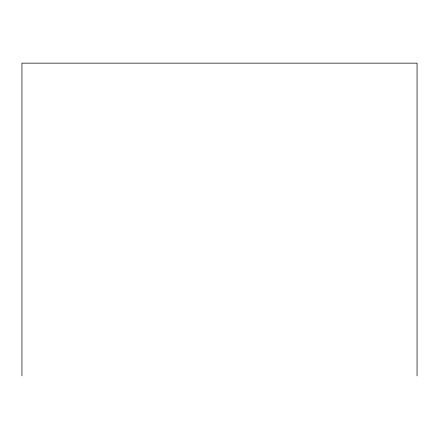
<?xml version="1.0" encoding="UTF-8"?>
<svg xmlns="http://www.w3.org/2000/svg" width="439" height="439" viewBox="0 0 439 439"><rect width="100%" height="100%" fill="white"/><g stroke="black" fill="none" stroke-linecap="round" stroke-linejoin="round"><path stroke-width="0.66" d="M417.05 375.855L417.05 63.145L21.95 63.145L21.95 375.855"/></g></svg>
